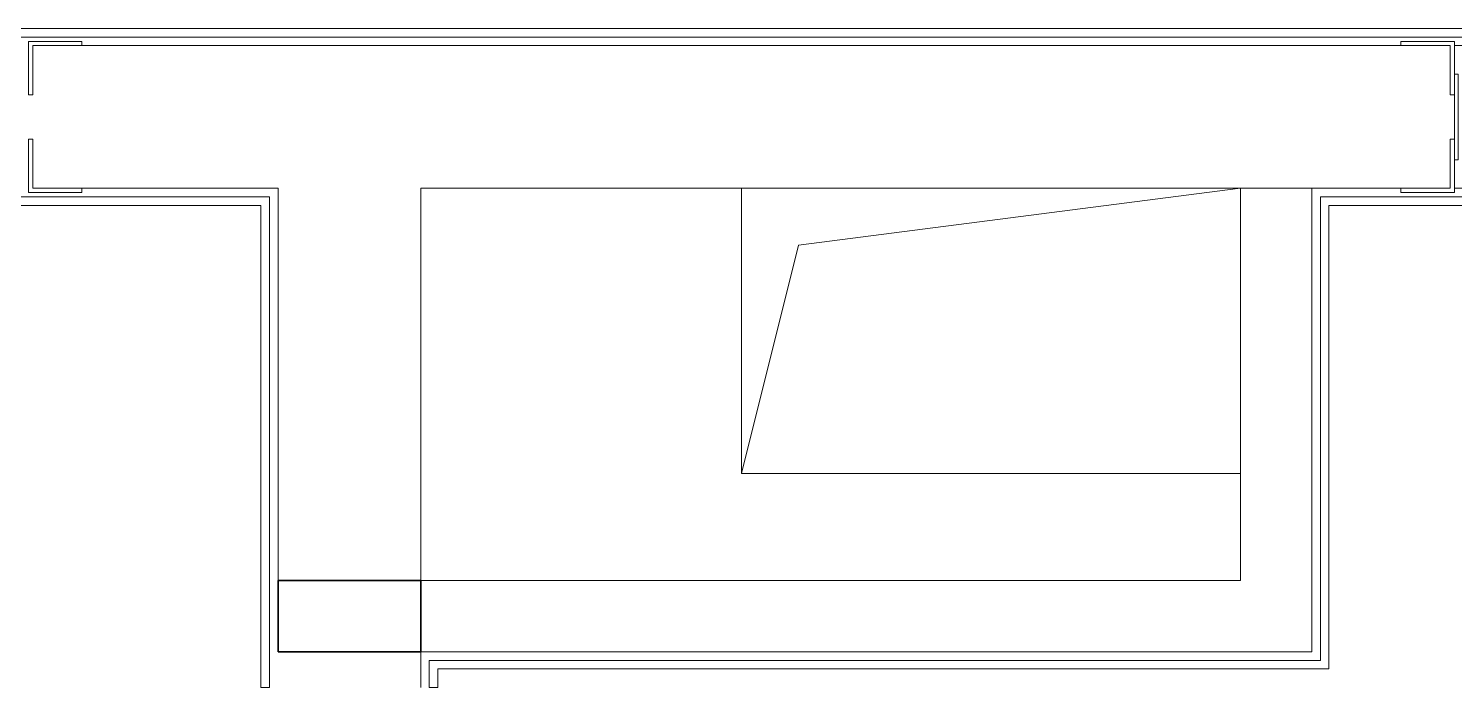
# Model space of a CAD drawing. Header units: millimetres. Extents: x 5993 to 95364, y 94667 to 143522.
# Drawn here: x 45629.2 to 45792, y 114520.1 to 114595.4 of the extents above; entities that cross this region are included whole.
import ezdxf

# ---------------------------------------------------------------- set-up
doc = ezdxf.new("R2010")
doc.units = ezdxf.units.MM
doc.linetypes.add('Штрих короткий', pattern=[300, 150, -150])
for name, color, linetype, lineweight in [('0-2', 7, 'Continuous', 9), ('Несущие колонны-1', 7, 'Continuous', 35), ('Обобщенные модели', 7, 'Continuous', 9), ('Перекрытия', 7, 'Continuous', 9), ('Перемычка-1', 7, 'Штрих короткий', 9), ('Стены', 7, 'Continuous', 9), ('Стены-1', 7, 'Continuous', 13)]:
    doc.layers.add(name, color=color, linetype=linetype, lineweight=lineweight)

# ---------------------------------------------------------------- blocks, each defined once
blk = doc.blocks.new('154_Стойка_СКБ_Уголок - СМ-2530_200-28213945-АИ2_01_План напольных покрытий и плинтусов 1го этажа _Часть 2_')
at = {"layer": 'Обобщенные модели'}
for p, q in [((125, 156), (125, 81)), ((200, 156), (125, 156)), ((131, 81), (131, 150)), ((131, 150), (200, 150)), ((200, 150), (200, 156)), ((125, 81), (131, 81)), ((131, 19), (125, 19)), ((125, 19), (125, -56)), ((131, -50), (131, 19)), ((125, -56), (200, -56)), ((200, -50), (131, -50)), ((200, -56), (200, -50))]:
    blk.add_line(p, q, dxfattribs=at)
blk = doc.blocks.new('Стойка_Влож_Полоса боковая - Полоса-28213942-АИ2_01_План напольных покрытий и плинтусов 1го этажа _Часть 2_')
at = {"layer": 'Обобщенные модели'}
for p, q in [((-5, 60), (0, 60)), ((-5, -60), (-5, 60)), ((0, 31), (0, -31)), ((0, -60), (-5, -60))]:
    blk.add_line(p, q, dxfattribs=at)
blk = doc.blocks.new('AR_Отверстие прямоугольное _в плите_ - AR_Отверстие прямоугольное _в плите_-30552525-АИ2_01_План напольных покрытий и плинтусов 1го этажа _Часть 2_')
at = {"layer": 'Обобщенные модели'}
for p, q in [((-350, 200), (-350, -200)), ((-270, 120), (350, 200)), ((350, -200), (350, 200)), ((-350, -200), (-270, 120)), ((-350, -200), (350, -200))]:
    blk.add_line(p, q, dxfattribs=at)
blk = doc.blocks.new('BSC_Колонна _Прямоугольная1 - 200х100 _металл_-35572301-АИ2_01_План напольных покрытий и плинтусов 1го этажа _Часть 2_')
at = {"layer": 'Несущие колонны-1'}
for p, q in [((100, 50), (-100, 50)), ((-100, 50), (-100, -50)), ((100, -50), (100, 50)), ((-100, -50), (100, -50))]:
    blk.add_line(p, q, dxfattribs=at)
blk = doc.blocks.new('Проем_Дверь_Прямоугольный - 6550х2800h_витражные проемы-35301006-АИ2_01_План напольных покрытий и плинтусов 1го этажа _Часть 2_')
at = {"layer": 'Перемычка-1'}
for p, q in [((3275, 100), (-3275, 100)), ((3275, -100), (-3275, -100))]:
    blk.add_line(p, q, dxfattribs=at)

msp = doc.modelspace()

# ---------------------------------------------------------------- linework, layer by layer
at = {"layer": 'Перекрытия'}
msp.add_line((45673.96, 114520.14), (45673.96, 114524.21), dxfattribs=at)
at = {"layer": 'Стены'}
for p, q in [((45474.54, 114595.35), (46215.24, 114595.35)), ((46215.24, 114594.37), (45474.54, 114594.37)), ((45540.63, 114576.14), (45656.7, 114576.14)), ((45656.7, 114576.14), (45656.7, 114520.14)), ((45776.68, 114523.23), (45776.68, 114576.14)), ((45776.68, 114576.14), (45876.47, 114576.14)), ((45655.72, 114575.17), (45541.61, 114575.17)), ((45655.72, 114520.14), (45655.72, 114575.17)), ((45777.65, 114575.17), (45777.65, 114522.26)), ((45875.49, 114575.17), (45777.65, 114575.17)), ((45674.93, 114523.23), (45776.68, 114523.23)), ((45674.93, 114520.14), (45674.93, 114523.23)), ((45777.65, 114522.26), (45675.91, 114522.26)), ((45675.91, 114522.26), (45675.91, 114520.14)), ((45656.7, 114520.14), (45655.72, 114520.14)), ((45674.93, 114520.14), (45675.91, 114520.14))]:
    msp.add_line(p, q, dxfattribs=at)
at = {"layer": 'Стены-1'}
for p, q in [((45673.96, 114593.4), (45635.29, 114593.4)), ((45785.88, 114593.4), (45673.96, 114593.4)), ((45794.42, 114593.4), (45791.98, 114593.4)), ((45635.29, 114577.12), (45657.68, 114577.12)), ((45657.68, 114577.12), (45657.68, 114532.35)), ((45673.96, 114577.12), (45785.88, 114577.12)), ((45673.96, 114532.35), (45673.96, 114577.12)), ((45775.7, 114577.12), (45767.56, 114577.12)), ((45767.56, 114577.12), (45767.56, 114532.35)), ((45775.7, 114524.21), (45775.7, 114577.12)), ((45791.98, 114577.12), (45865.24, 114577.12)), ((45767.56, 114532.35), (45673.96, 114532.35)), ((45673.96, 114524.21), (45767.56, 114524.21)), ((45767.56, 114524.21), (45775.7, 114524.21))]:
    msp.add_line(p, q, dxfattribs=at)

# ---------------------------------------------------------------- block references
at = {"layer": '0-2', "xscale": 0.08139549610658335, "yscale": 0.08139549610658335, "zscale": 0.08139549610658335}
for name, p in [('154_Стойка_СКБ_Уголок - СМ-2530_200-28213945-АИ2_01_План напольных покрытий и плинтусов 1го этажа _Часть 2_', (45619.01, 114581.19)), ('AR_Отверстие прямоугольное _в плите_ - AR_Отверстие прямоугольное _в плите_-30552525-АИ2_01_План напольных покрытий и плинтусов 1го этажа _Часть 2_', (45739.07, 114560.84))]:
    msp.add_blockref(name, p, dxfattribs=at)
for name, p, rotation in [('154_Стойка_СКБ_Уголок - СМ-2530_200-28213945-АИ2_01_План напольных покрытий и плинтусов 1го этажа _Часть 2_', (45802.15, 114589.33), 180), ('Стойка_Влож_Полоса боковая - Полоса-28213942-АИ2_01_План напольных покрытий и плинтусов 1го этажа _Часть 2_', (45791.98, 114585.26), 180), ('BSC_Колонна _Прямоугольная1 - 200х100 _металл_-35572301-АИ2_01_План напольных покрытий и плинтусов 1го этажа _Часть 2_', (45665.82, 114528.28), 180), ('Проем_Дверь_Прямоугольный - 6550х2800h_витражные проемы-35301006-АИ2_01_План напольных покрытий и плинтусов 1го этажа _Часть 2_', (45665.82, 114257.64), 269.9999999999999)]:
    msp.add_blockref(name, p, dxfattribs=dict(at, rotation=rotation))

doc.saveas('drawing.dxf')
